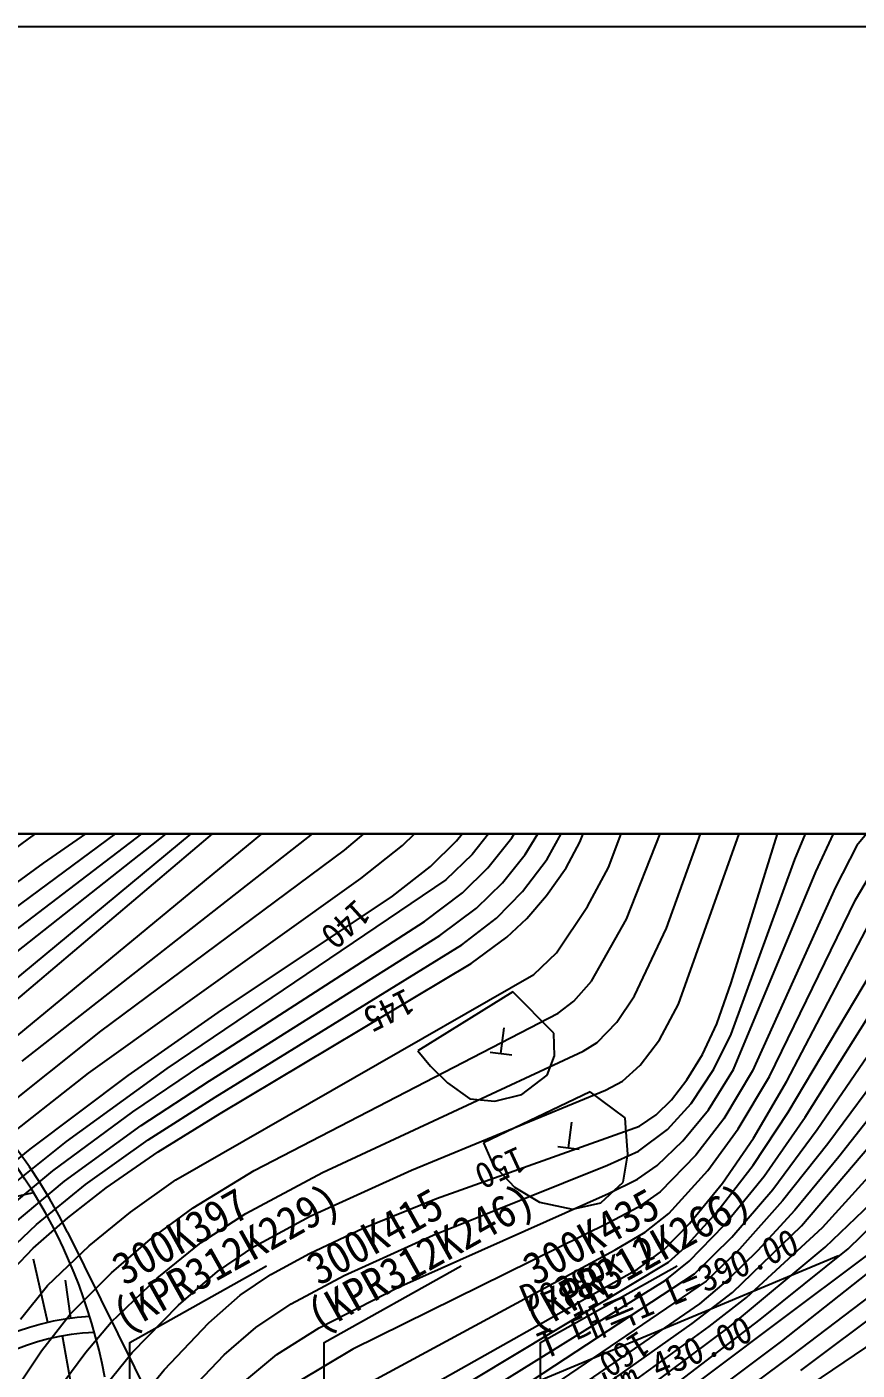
# Model space of a CAD drawing. Header units: millimetres. Extents: x 18534 to 19330, y 1103 to 1809.
# Drawn here: x 19109.3 to 19186.1, y 1494.8 to 1619.1 of the extents above; entities that cross this region are included whole.
import ezdxf
from ezdxf.xclip import XClip

# ---------------------------------------------------------------- set-up
doc = ezdxf.new("R2010")
doc.units = ezdxf.units.MM
doc.header["$LTSCALE"] = 10
doc.header["$MEASUREMENT"] = 0
doc.header["$XCLIPFRAME"] = 2
doc.layers.add('TX-PAPR', color=2, linetype='Continuous', plot=False)
doc.layers.add('TZ-BASE', color=253, linetype='Continuous')
doc.styles.add('GR', font='GulimChe.ttf')
doc.styles.add('HANA', font='GulimChe.ttf')

# ---------------------------------------------------------------- blocks, each defined once
blk = doc.blocks.new('JD-DFMKFD4RX')
at = {"layer": 'TZ-BASE'}
for p, q in [((541.3, 71.89, 146), (546.91, 86.77, 146)), ((504.08, 85.59, 129), (487.6, 74.56, 129)), ((542.97, 67.11, 147), (549.95, 84.91, 147)), ((505.99, 84.02, 130), (489, 72.3, 130)), ((477.23, 61.38, 131), (505.41, 82.17, 131)), ((506.22, 81.22, 132), (478.55, 60.08, 132)), ((509.17, 80.41, 134), (473.53, 50.87, 134)), ((480.66, 59.44, 133), (507.69, 80.79, 133)), ((484.56, 58, 135), (511.35, 80.64, 135)), ((546.65, 66.27, 148), (551.15, 78.72, 148)), ((477.41, 48.77, 136), (513.04, 78.15, 136)), ((538.66, 74.25, 145), (539.89, 77.37, 145)), ((516.86, 73.5, 138), (520.66, 76.69, 138)), ((522.25, 73.94, 139), (524.72, 76.31, 139)), ((527.24, 74.37, 140), (529.26, 76.81, 140)), ((530.96, 75.95, 141), (528.67, 73.1, 141)), ((532.36, 74.64, 142), (533.7, 76.87, 142)), ((547.78, 59.25, 149), (553.87, 76.31, 149)), ((558.53, 72.64, 151), (560.12, 76.41, 151)), ((566.33, 76.45, 153), (564.28, 73.92, 153)), ((487.04, 53.99, 137), (514.81, 75.71, 137)), ((530.15, 71.87, 142), (532.36, 74.64, 142)), ((533.6, 73.11, 143), (535.09, 75.53, 143)), ((535.61, 72.67, 144), (536.97, 75.11, 144)), ((552.64, 61.22, 150), (557.03, 75.26, 150)), ((560.48, 71.49, 152), (562.19, 75.16, 152)), ((487.6, 74.56, 129), (482.63, 70.85, 129)), ((494.34, 56.75, 138), (516.86, 73.5, 138)), ((518.38, 70.89, 139), (522.25, 73.94, 139)), ((524.82, 71.98, 140), (527.24, 74.37, 140)), ((537.38, 71.87, 145), (538.66, 74.25, 145)), ((564.28, 73.92, 153), (562.3, 70.09, 153)), ((489, 72.3, 130), (477.48, 63.9, 130)), ((528.67, 73.1, 141), (526.26, 70.74, 141)), ((531.5, 70.48, 143), (533.6, 73.11, 143)), ((533.35, 69.67, 144), (535.61, 72.67, 144)), ((552.65, 56.46, 151), (558.53, 72.64, 151)), ((564.16, 68.89, 154), (566.25, 72.45, 154)), ((493.19, 52.85, 139), (518.38, 70.89, 139)), ((521.32, 69.24, 140), (524.82, 71.98, 140)), ((527.8, 69.55, 142), (530.15, 71.87, 142)), ((535.57, 69.29, 145), (537.38, 71.87, 145)), ((539.37, 68.29, 146), (541.3, 71.89, 146)), ((552.86, 53.21, 152), (560.48, 71.49, 152)), ((526.26, 70.74, 141), (500.45, 53.3, 141)), ((529.08, 68.14, 143), (531.5, 70.48, 143)), ((530.94, 67.22, 144), (533.35, 69.67, 144)), ((562.3, 70.09, 153), (554.62, 53.07, 153)), ((505.19, 58.49, 140), (521.32, 69.24, 140)), ((524.28, 66.89, 142), (527.8, 69.55, 142)), ((533.75, 67.19, 145), (535.57, 69.29, 145)), ((556.18, 52.55, 154), (564.16, 68.89, 154)), ((557.92, 49.25, 156), (569.55, 68.83, 156)), ((525.68, 65.6, 143), (529.08, 68.14, 143)), ((527.72, 64.73, 144), (530.94, 67.22, 144)), ((531.88, 65.44, 145), (533.75, 67.19, 145)), ((536.5, 64.01, 146), (539.37, 68.29, 146)), ((557.8, 52.12, 155), (566.12, 68.03, 155)), ((503.68, 53.6, 142), (524.28, 66.89, 142)), ((539.73, 61.38, 147), (542.97, 67.11, 147)), ((543.69, 60.02, 148), (546.65, 66.27, 148)), ((559.48, 48.78, 157), (570.24, 65.93, 157)), ((504.38, 52.17, 143), (525.68, 65.6, 143)), ((504.9, 50.65, 144), (527.72, 64.73, 144)), ((528.59, 63.01, 145), (531.88, 65.44, 145)), ((560.61, 47.64, 158), (572.8, 65.52, 158)), ((575.73, 65.45, 159), (561.58, 46.32, 159)), ((534.38, 61.99, 146), (536.5, 64.01, 146)), ((505.36, 49.12, 145), (528.59, 63.01, 145)), ((501.27, 43, 146), (534.38, 61.99, 146)), ((538.09, 59.54, 147), (539.73, 61.38, 147)), ((551.33, 57.44, 150), (552.64, 61.22, 150)), ((575.68, 61.84, 160), (562.62, 45.12, 160)), ((532.45, 60.4, 145.9), (523.65, 54.94, 145.9)), ((536.24, 56.56, 145.9), (532.45, 60.4, 145.9)), ((542.06, 57.58, 148), (543.69, 60.02, 148)), ((496.86, 52.66, 140), (505.19, 58.49, 140)), ((508.51, 43.86, 147), (536.63, 58.43, 147)), ((536.63, 58.43, 147), (538.09, 59.54, 147)), ((546.01, 55.95, 149), (547.78, 59.25, 149)), ((559.14, 38.74, 161), (576.94, 59.62, 161)), ((561.1, 38.57, 162), (579.17, 58.55, 162)), ((540.24, 55.69, 148), (542.06, 57.58, 148)), ((550, 54.6, 150), (551.33, 57.44, 150)), ((483.77, 48.36, 138), (494.34, 56.75, 138)), ((531.35, 54.68, 146.46), (531.66, 57.06, 146.46)), ((536.31, 54.47, 145.9), (536.24, 56.56, 145.9)), ((544.23, 53.61, 149), (546.01, 55.95, 149)), ((551.03, 53.23, 151), (552.65, 56.46, 151)), ((514.84, 43.68, 148), (538.95, 54.91, 148)), ((523.65, 54.94, 145.9), (524.83, 53.52, 145.9)), ((530.36, 54.81, 146.46), (532.35, 54.56, 146.46)), ((538.95, 54.91, 148), (540.24, 55.69, 148)), ((563.48, 36.62, 164), (582.68, 55.33, 164)), ((497.29, 49.3, 142), (503.68, 53.6, 142)), ((524.83, 53.52, 145.9), (526.4, 51.97, 145.9)), ((535.61, 52.67, 145.9), (536.31, 54.47, 145.9)), ((542.6, 52.11, 149), (544.23, 53.61, 149)), ((548.56, 52.24, 150), (550, 54.6, 150)), ((483.7, 45.4, 139), (493.19, 52.85, 139)), ((487.8, 45.82, 140), (496.86, 52.66, 140)), ((500.45, 53.3, 141), (491.13, 46.55, 141)), ((533.29, 50.89, 145.9), (535.61, 52.67, 145.9)), ((547.13, 50.41, 150), (548.56, 52.24, 150)), ((548.94, 50.07, 151), (551.03, 53.23, 151)), ((550.55, 49.47, 152), (552.86, 53.21, 152)), ((554.62, 53.07, 153), (551.96, 48.64, 153)), ((553.31, 47.72, 154), (556.18, 52.55, 154)), ((498.05, 48.03, 143), (504.38, 52.17, 143)), ((523.07, 43.9, 149), (541.02, 51.28, 149)), ((526.4, 51.97, 145.9), (528.48, 50.49, 145.9)), ((539.61, 51.13, 149.55), (529.74, 46.41, 149.55)), ((542.83, 48.72, 149.55), (539.61, 51.13, 149.55)), ((541.02, 51.28, 149), (542.6, 52.11, 149)), ((554.72, 46.86, 155), (557.8, 52.12, 155)), ((498.71, 46.71, 144), (504.9, 50.65, 144)), ((528.48, 50.49, 145.9), (530.78, 50.26, 145.9)), ((530.78, 50.26, 145.9), (533.29, 50.89, 145.9)), ((545.71, 49.02, 150), (547.13, 50.41, 150)), ((546.76, 47.65, 151), (548.94, 50.07, 151)), ((489.88, 43.82, 142), (497.29, 49.3, 142)), ((499.62, 45.58, 145), (505.36, 49.12, 145)), ((542.91, 47.82, 149.55), (542.83, 48.72, 149.55)), ((544.16, 47.97, 150), (545.71, 49.02, 150)), ((548.19, 46.59, 152), (550.55, 49.47, 152)), ((551.96, 48.64, 153), (549.39, 45.29, 153)), ((554.69, 44.35, 156), (557.92, 49.25, 156)), ((555.69, 43.34, 157), (559.48, 48.78, 157)), ((490.97, 42.87, 143), (498.05, 48.03, 143)), ((525.38, 41.26, 150), (544.16, 47.97, 150)), ((537.6, 45.96, 150.32), (537.9, 48.34, 150.32)), ((543.09, 45.38, 149.55), (542.91, 47.82, 149.55)), ((544.06, 45.64, 151), (546.76, 47.65, 151)), ((550.49, 43.86, 154), (553.31, 47.72, 154)), ((556.49, 42.1, 158), (560.61, 47.64, 158)), ((491.13, 46.55, 141), (483.57, 40.52, 141)), ((492.91, 42.56, 144), (498.71, 46.71, 144)), ((529.74, 46.41, 149.55), (530.61, 44.45, 149.55)), ((536.6, 46.09, 150.32), (538.59, 45.84, 150.32)), ((545.8, 44.31, 152), (548.19, 46.59, 152)), ((551.84, 42.68, 155), (554.72, 46.86, 155)), ((561.58, 46.32, 159), (557.41, 41.04, 159)), ((478.5, 38.38, 140), (487.8, 45.82, 140)), ((494.83, 42.27, 145), (499.62, 45.58, 145)), ((541.21, 44.35, 151), (544.06, 45.64, 151)), ((542.65, 42.78, 149.55), (543.09, 45.38, 149.55)), ((549.39, 45.29, 153), (546.08, 41.9, 153)), ((562.62, 45.12, 160), (558.53, 40.18, 160)), ((484.35, 39.22, 142), (489.88, 43.82, 142)), ((502.86, 40.4, 147), (508.51, 43.86, 147)), ((507.75, 39.88, 148), (514.84, 43.68, 148)), ((513.69, 39.62, 149), (523.07, 43.9, 149)), ((525.07, 37.87, 151), (541.21, 44.35, 151)), ((530.61, 44.45, 149.55), (532.6, 42.31, 149.55)), ((543.98, 43.06, 152), (545.8, 44.31, 152)), ((546.89, 39.89, 154), (550.49, 43.86, 154)), ((551.32, 40, 156), (554.69, 44.35, 156)), ((486.21, 38.89, 143), (490.97, 42.87, 143)), ((488.39, 38.87, 144), (492.91, 42.56, 144)), ((491.27, 39.49, 145), (494.83, 42.27, 145)), ((497.06, 40.01, 146), (501.27, 43, 146)), ((532.6, 42.31, 149.55), (534.92, 40.94, 149.55)), ((540.6, 40.88, 149.55), (542.65, 42.78, 149.55)), ((541.29, 41.73, 152), (543.98, 43.06, 152)), ((548.79, 38.95, 155), (551.84, 42.68, 155)), ((552, 38.81, 157), (555.69, 43.34, 157)), ((578.75, 42.34, 167), (558.19, 26.71, 167)), ((518.61, 38.51, 150), (525.38, 41.26, 150)), ((521.81, 33.04, 152), (541.29, 41.73, 152)), ((546.08, 41.9, 153), (544, 40.43, 153)), ((552.72, 37.7, 158), (556.49, 42.1, 158)), ((557.41, 41.04, 159), (553.42, 36.59, 159)), ((561.34, 36.77, 163), (566.31, 41.52, 163)), ((493.24, 36.88, 146), (497.06, 40.01, 146)), ((498.94, 37.52, 147), (502.86, 40.4, 147)), ((503.61, 37.2, 148), (507.75, 39.88, 148)), ((534.92, 40.94, 149.55), (537.96, 40.29, 149.55)), ((537.96, 40.29, 149.55), (540.6, 40.88, 149.55)), ((544, 40.43, 153), (541.26, 38.98, 153)), ((544.7, 38.14, 154), (546.89, 39.89, 154)), ((548.38, 36.78, 156), (551.32, 40, 156)), ((558.53, 40.18, 160), (555.09, 36.44, 160)), ((583.48, 39.94, 169), (559.93, 24, 169)), ((485.24, 35.88, 144), (488.39, 38.87, 144)), ((488.08, 36.67, 145), (491.27, 39.49, 145)), ((508.59, 36.85, 149), (513.69, 39.62, 149)), ((541.26, 38.98, 153), (517.65, 27.33, 153)), ((546.47, 36.57, 155), (548.79, 38.95, 155)), ((548.76, 35.46, 157), (552, 38.81, 157)), ((552.76, 32.56, 161), (559.14, 38.74, 161)), ((554.06, 32.1, 162), (561.1, 38.57, 162)), ((491.26, 38.15), (501.13, 18.21)), ((491.26, 38.15), (501.13, 18.21)), ((495.32, 34.4, 147), (498.94, 37.52, 147)), ((513.65, 36.19, 150), (518.61, 38.51, 150)), ((516.85, 34.15, 151), (525.07, 37.87, 151)), ((541.92, 36.52, 154), (544.7, 38.14, 154)), ((549.27, 34.29, 158), (552.72, 37.7, 158)), ((569.82, 38, 166), (557.32, 28.07, 166)), ((575.24, 37.51, 168), (559.06, 25.36, 168)), ((486.24, 34.77, 145), (488.08, 36.67, 145)), ((489.39, 33.21, 146), (493.24, 36.88, 146)), ((499.55, 33.91, 148), (503.61, 37.2, 148)), ((505.13, 34.51, 149), (508.59, 36.85, 149)), ((510.05, 34.24, 150), (513.65, 36.19, 150)), ((514.41, 21.67, 154), (541.92, 36.52, 154)), ((543.98, 34.73, 155), (546.47, 36.57, 155)), ((546.86, 35.38, 156), (548.38, 36.78, 156)), ((553.42, 36.59, 159), (550.34, 33.63, 159)), ((555.09, 36.44, 160), (552.38, 33.78, 160)), ((552.5, 29.38, 163), (561.34, 36.77, 163)), ((555.33, 30.07, 164), (563.48, 36.62, 164)), ((556.45, 29.43, 165), (565.91, 36.52, 165)), ((489.44, 29.8), (488.1, 35.65)), ((521.05, 19.87, 156), (546.86, 35.38, 156)), ((533, 23.61), (562.59, 35.98)), ((546.55, 33.69, 157), (548.76, 35.46, 157)), ((491.54, 30.19), (491.06, 33.72)), ((491.5, 30.57, 147), (495.32, 34.4, 147)), ((495.29, 29.81, 148), (499.55, 33.91, 148)), ((501.52, 31.41, 149), (505.13, 34.51, 149)), ((507.22, 32.33, 150), (510.05, 34.24, 150)), ((511.94, 31.53, 151), (516.85, 34.15, 151)), ((520.4, 21.46, 155), (543.98, 34.73, 155)), ((522.88, 19.01, 157), (546.55, 33.69, 157)), ((523.31, 17.29, 158), (549.27, 34.29, 158)), ((550.34, 33.63, 159), (524.59, 16.12, 159)), ((552.38, 33.78, 160), (549.73, 31.51, 160)), ((486.9, 30.1, 146), (489.39, 33.21, 146)), ((504.31, 29.77, 150), (507.22, 32.33, 150)), ((514.54, 29.29, 152), (521.81, 33.04, 152)), ((549.04, 29.71, 161), (552.76, 32.56, 161)), ((497.24, 27.03, 149), (501.52, 31.41, 149)), ((508.68, 29.34, 151), (511.94, 31.53, 151)), ((549.73, 31.51, 160), (532.54, 19.72, 160)), ((550.6, 29.41, 162), (554.06, 32.1, 162)), ((488.84, 27.16, 147), (491.5, 30.57, 147)), ((534.71, 14.33, 164), (555.33, 30.07, 164)), ((492.93, 27.06, 148), (495.29, 29.81, 148)), ((500.2, 25.41, 150), (504.31, 29.77, 150)), ((505.73, 26.79, 151), (508.68, 29.34, 151)), ((510.62, 26.82, 152), (514.54, 29.29, 152)), ((533.37, 18.63, 161), (549.04, 29.71, 161)), ((533.91, 17.32, 162), (550.6, 29.41, 162)), ((534.48, 16, 163), (552.5, 29.38, 163)), ((543.1, 19.41, 165), (556.45, 29.43, 165)), ((492.71, 17.92), (490.78, 28.55)), ((557.32, 28.07, 166), (543.65, 17.85, 166)), ((485.95, 22.82, 147), (488.84, 27.16, 147)), ((489.32, 22.17, 148), (492.93, 27.06, 148)), ((493.4, 22.31, 149), (497.24, 27.03, 149)), ((502.06, 22.95, 151), (505.73, 26.79, 151)), ((507.65, 24.36, 152), (510.62, 26.82, 152)), ((517.65, 27.33, 153), (512.59, 24.3, 153)), ((558.19, 26.71, 167), (545.45, 17.25, 167)), ((495.33, 19.55, 150), (500.2, 25.41, 150))]:
    blk.add_line(p, q, dxfattribs=at)
for centre, radius, start, end in [((445.41, 15.47), 51.15, 26.3209, 88.2591), ((445.41, 15.47), 51.15, 26.3209, 88.2591), ((445.41, 15.47), 50.15, 10.6544, 99.864), ((494.7, 7), 35.4, 100.7331, 160.1419), ((494.7, 7), 23.4, 93.4226, 180), ((494.7, 7), 21.9, 92.5171, 180)]:
    blk.add_arc(centre, radius, start, end, dxfattribs=at)
at = {"layer": 'TZ-BASE', "style": 'HANA'}
for s, height, rotation, p in [('140', 2.4, 222.3068, (517.92, 69.05, 140)), ('145', 2.4, 206.6308, (522.52, 60.75, 145)), ('150', 2.4, 204.6773, (532.91, 46.14, 150)), ('Deagok 1', 2.5, 22.6776, (533.81, 30.77)), ('T 대곡1 L=390.00', 2.5, 22.6776, (535.46, 26.39)), ('155', 2.4, 207.9829, (540.97, 34.42, 155)), (' 300km,430.00', 2.5, 22.6776, (535.48, 20.11)), ('160', 2.4, 212.6077, (544.09, 29.09, 160))]:
    blk.add_text(s, height=height, rotation=rotation, dxfattribs=at).set_placement(p)
blk = doc.blocks.new('123123')
at = {"layer": 'TZ-BASE', "flags": 128}
for points in [[(584.94, 378.57), (584.94, 394.27), (597.6, 401.36)], [(602.94, 378.57), (602.94, 394.27), (615.6, 401.36)], [(622.94, 378.57), (622.94, 394.27), (635.6, 401.36)]]:
    blk.add_lwpolyline(points, dxfattribs=at)
at = {"layer": 'TZ-BASE', "style": 'GR'}
for s, p in [('300K397', (584.43, 399.46)), ('(KPR312K229)', (584.43, 395.13)), ('300K415', (602.43, 399.46)), ('(KPR312K246)', (602.43, 395.13)), ('300K435', (622.43, 399.46)), ('(KPR312K266)', (622.43, 395.13))]:
    blk.add_text(s, height=3, rotation=29.2387, dxfattribs=at).set_placement(p)

msp = doc.modelspace()

# ---------------------------------------------------------------- linework, layer by layer
at = {"layer": 'TX-PAPR'}
msp.add_lwpolyline([(18533.89, 1103.05), (19329.89, 1103.05), (19329.89, 1619.05), (18533.89, 1619.05)], close=True, dxfattribs=at)
at = {"layer": 'TX-PAPR', "flags": 128}
msp.add_lwpolyline([(19321.83, 1544.37), (19321.83, 1394.37), (18621.83, 1394.37), (18621.83, 1544.37), (19321.83, 1544.37)], dxfattribs=at)

# ---------------------------------------------------------------- block references
at = {"layer": 'TZ-BASE'}
ref = msp.add_blockref('JD-DFMKFD4RX', (18621.83, 1469.37), dxfattribs=at)
XClip(ref).set_block_clipping_path([(-0.0000000001, -75), (700, 75.0000000001)])
msp.add_blockref('123123', (18533.89, 1103.05), dxfattribs=at)

doc.saveas('drawing.dxf')
